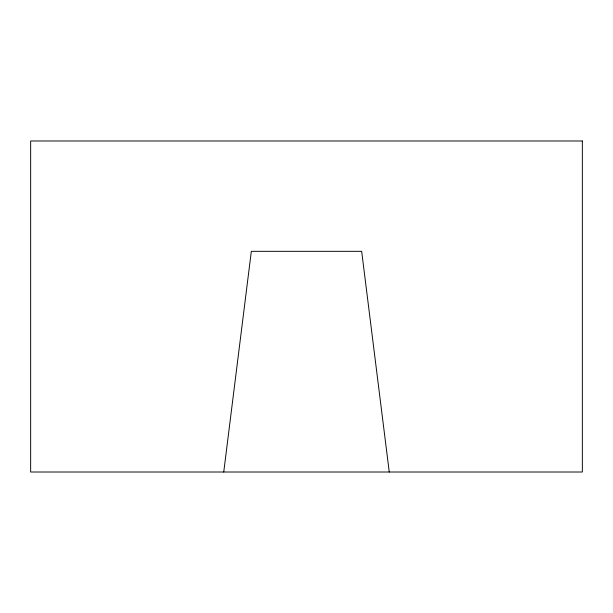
<?xml version="1.0" encoding="UTF-8"?>
<svg xmlns="http://www.w3.org/2000/svg" width="613" height="613" viewBox="0 0 613 613"><rect width="100%" height="100%" fill="white"/><g stroke="black" fill="none" stroke-linecap="round" stroke-linejoin="round"><path stroke-width="0.92" d="M223.745 472.01L251.33 251.33L361.67 251.33L389.255 472.01M582.35 140.99L30.65 140.99L30.65 472.01L582.35 472.01L582.35 140.99"/></g></svg>
